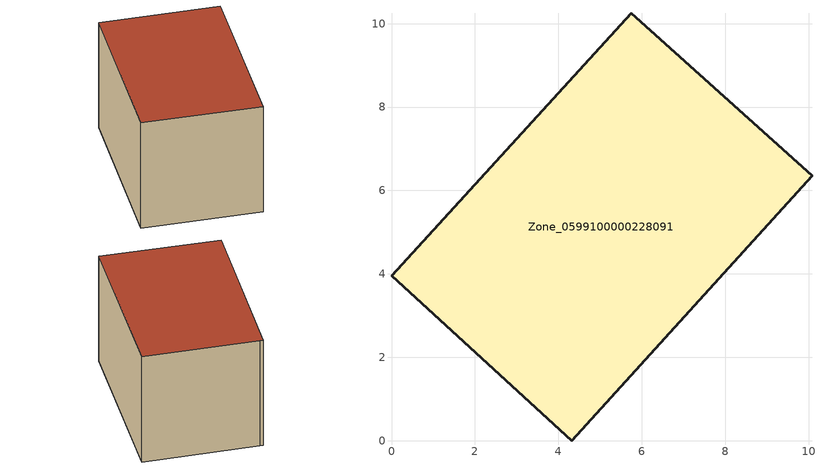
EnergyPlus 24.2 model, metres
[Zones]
Zone_0599100000228091
 floor ground (C_G): 5.86,10.15 10.08,6.35 4.33,0 0,3.95 5.75,10.25 z3.06
 wall outside (C_F): 5.75,10.25 0,3.95 4.33,0 10.08,6.35 5.86,10.15 5.75,10.25 z3.06:8.99
 roof outside (C_R): 10.08,6.35 5.86,10.15 5.75,10.25 0,3.95 4.33,0 z8.99
[BUILDING]
Pand.0599100000228091: North Axis=0; Terrain=City; Loads Convergence Tolerance Value=0.04; Temperature Convergence Tolerance Value=0.4; Solar Distribution=FullExterior; Maximum Number of Warmup Days=25; Minimum Number of Warmup Days=1
[Site:Location]
Rotterdam.The.Hague.AP_ZH_NLD Design_Conditions: Latitude=51.96; Longitude=4.45; Time Zone=1; Elevation=-4.5
[SITE:GROUNDTEMPERATURE:BUILDINGSURFACE]
18, 18, 18, 18, 18, 18, 18, 18, 18, 18, 18, 18
[MATERIAL] Thermal Absorptance=0.9; Solar Absorptance=0.7; Visible Absorptance=0.7
Name | Roughness | Thickness | Conductivity | Density | Specific Heat
G.TC.1946-1964 | MediumSmooth | 0.15 | 1 | 540 | 1210
F.TC.1946-1964 | Rough | 0.3 | 0.857143 | 1920 | 840
R.TC.1946-1964 | MediumRough | 0.2 | 0.235294 | 1500 | 1000
[CONSTRUCTION]
C_G: G.TC.1946-1964
C_F: F.TC.1946-1964
C_R: R.TC.1946-1964
[ZONE]
Zone_0599100000228091: Type=1; Multiplier=1; Ceiling Height=Autocalculate; Volume=Autocalculate; Floor Area=autocalculate; Part of Total Floor Area=Yes
[ZONEINFILTRATION:DESIGNFLOWRATE]
Infil_Zone_0599100000228091: Zone or ZoneList or Space or SpaceList=Zone_0599100000228091; Schedule=AlwaysOn; Design Flow Rate Calculation Method=Flow/Area; Flow Rate per Floor Area=0.003; Constant Term Coefficient=1; Temperature Term Coefficient=0; Velocity Term Coefficient=0; Velocity Squared Term Coefficient=0
[HVACTEMPLATE:ZONE:IDEALLOADSAIRSYSTEM]
Zone_0599100000228091: Maximum Heating Supply Air Temperature=50; Minimum Cooling Supply Air Temperature=13; Maximum Heating Supply Air Humidity Ratio=0.0156; Minimum Cooling Supply Air Humidity Ratio=0.0077; Heating Limit=NoLimit; Cooling Limit=NoLimit; Dehumidification Control Type=ConstantSensibleHeatRatio; Cooling Sensible Heat Ratio=0.7; Dehumidification Setpoint=60; Humidification Control Type=None; Humidification Setpoint=30; Outdoor Air Method=None; Outdoor Air Flow Rate per Person=0.00944; Outdoor Air Flow Rate per Zone Floor Area=0; Outdoor Air Flow Rate per Zone=0; Demand Controlled Ventilation Type=None; Outdoor Air Economizer Type=NoEconomizer; Heat Recovery Type=None; Sensible Heat Recovery Effectiveness=0.7; Latent Heat Recovery Effectiveness=0.65
[ZONECONTROL:THERMOSTAT]
ThermostatControl_Zone_0599100000228091: Zone or ZoneList=Zone_0599100000228091; Control Type Schedule=DualSetpointControlType; Control 1=Thermostat_Zone_0599100000228091; Temperature Difference Between Cutout And Setpoint=0
[THERMOSTATSETPOINT:DUALSETPOINT]
Thermostat_Zone_0599100000228091: Heating Setpoint Temperature Schedule=HeatingSetpoint_Zone_0599100000228091; Cooling Setpoint Temperature Schedule=CoolingSetpoint_Zone_0599100000228091
[SCHEDULE:COMPACT]
HeatingSetpoint_Zone_0599100000228091: Through: 12/31, For: AllDays, Until: 24:00, 21
CoolingSetpoint_Zone_0599100000228091: Through: 12/31, For: AllDays, Until: 24:00, 24
DualSetpointControlType: Through: 12/31, For: AllDays, Until: 24:00, 4
AlwaysOn: Through: 12/31, For: AllDays, Until: 24:00, 1
